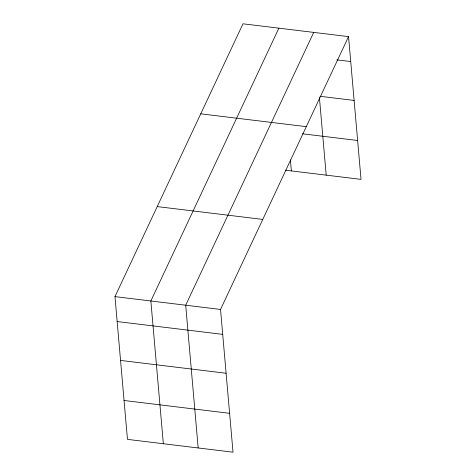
<?xml version="1.0" encoding="UTF-8"?>
<svg xmlns="http://www.w3.org/2000/svg" width="476" height="476" viewBox="0 0 476 476"><rect width="100%" height="100%" fill="white"/><g stroke="black" fill="none" stroke-linecap="round" stroke-linejoin="round"><path stroke-width="0.71" d="M348.539 36.628L220.525 309.448L233.014 452.2L127.461 439.372L114.972 296.625L242.986 23.8L348.539 36.628L361.028 179.375L285.505 170.2M278.876 28.161L150.856 300.987L163.345 443.733M313.708 32.392L185.694 305.217L198.183 447.97M336.931 59.869L350.723 61.547M320.015 96.283L354.126 100.43M200.741 113.829L306.294 126.658M302.474 133.792L357.631 140.491M157.217 206.59L262.77 219.418M114.972 296.625L220.525 309.448M117.15 321.544L222.703 334.366M120.553 360.427L226.106 373.255M124.057 400.489L229.61 413.317M319.42 97.651L326.197 175.144M290.402 159.906L291.366 170.914"/></g></svg>
